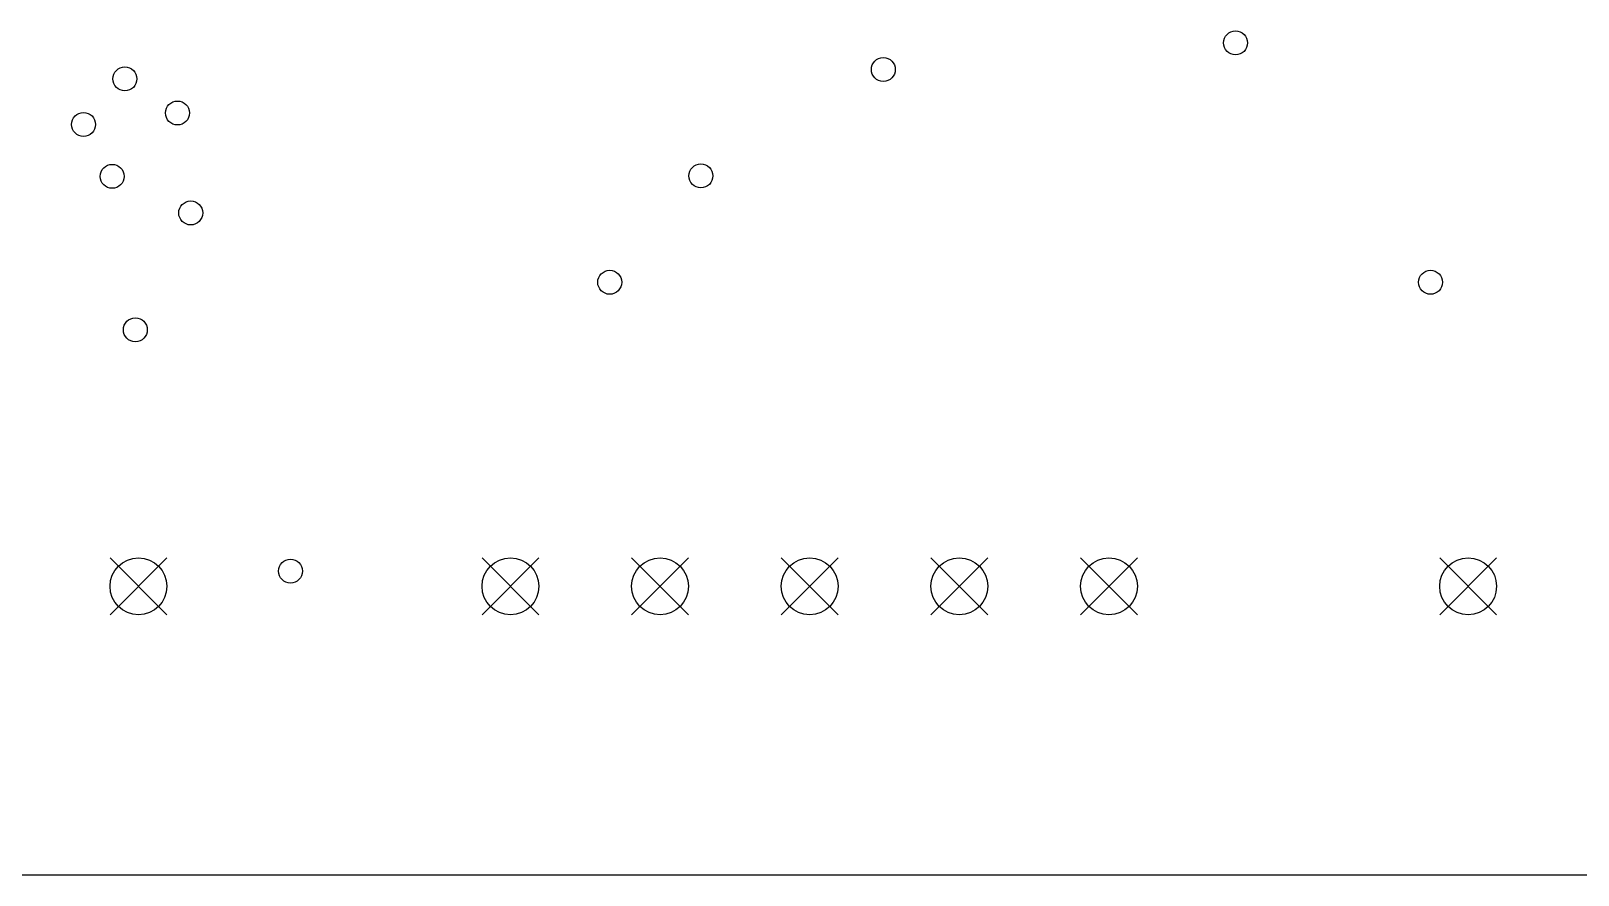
# Model space of a CAD drawing. Extents: x 136.8 to 233.4, y -152.4 to -63.8.
# Drawn here: x 162.29 to 188.14, y -122.94 to -108.83 of the extents above; entities that cross this region are included whole.
import ezdxf

# ---------------------------------------------------------------- set-up
doc = ezdxf.new("R2010")
doc.units = 0
doc.layers.add('BLACK', color=7, linetype='CONTINUOUS')

msp = doc.modelspace()

# ---------------------------------------------------------------- linework, layer by layer
at = {"layer": 'BLACK', "linetype": 'CONTINUOUS'}
for p, q in [((163.609, -117.635), (164.559, -118.585)), ((164.559, -117.635), (163.609, -118.585)), ((169.825, -117.635), (170.775, -118.585)), ((170.775, -117.635), (169.825, -118.585)), ((172.325, -117.635), (173.275, -118.585)), ((173.275, -117.635), (172.325, -118.585)), ((174.825, -117.635), (175.775, -118.585)), ((175.775, -117.635), (174.825, -118.585)), ((177.325, -117.635), (178.275, -118.585)), ((178.275, -117.635), (177.325, -118.585)), ((179.825, -117.635), (180.775, -118.585)), ((180.775, -117.635), (179.825, -118.585)), ((185.827, -117.635), (186.777, -118.585)), ((186.777, -117.635), (185.827, -118.585)), ((233.426, -122.936), (138.938, -122.936))]:
    msp.add_line(p, q, dxfattribs=at)
at = {"layer": 'BLACK'}
for centre, radius in [((182.4159, -109.0295), 0.2), ((176.53, -109.474), 0.2), ((163.8577, -109.6306), 0.2), ((164.7355, -110.2006), 0.2), ((163.1664, -110.3919), 0.2), ((163.6451, -111.2595), 0.2), ((173.482, -111.252), 0.2), ((164.957182, -111.871182), 0.2), ((171.958008, -113.03), 0.2), ((185.673994, -113.03), 0.2), ((164.0321, -113.8231), 0.2), ((164.084, -118.11), 0.475), ((166.624, -117.856), 0.2), ((170.3, -118.11), 0.475), ((172.8, -118.11), 0.475), ((175.3, -118.11), 0.475), ((177.8, -118.11), 0.475), ((180.3, -118.11), 0.475), ((186.302, -118.11), 0.475)]:
    msp.add_circle(centre, radius, dxfattribs=at)

doc.saveas('drawing.dxf')
